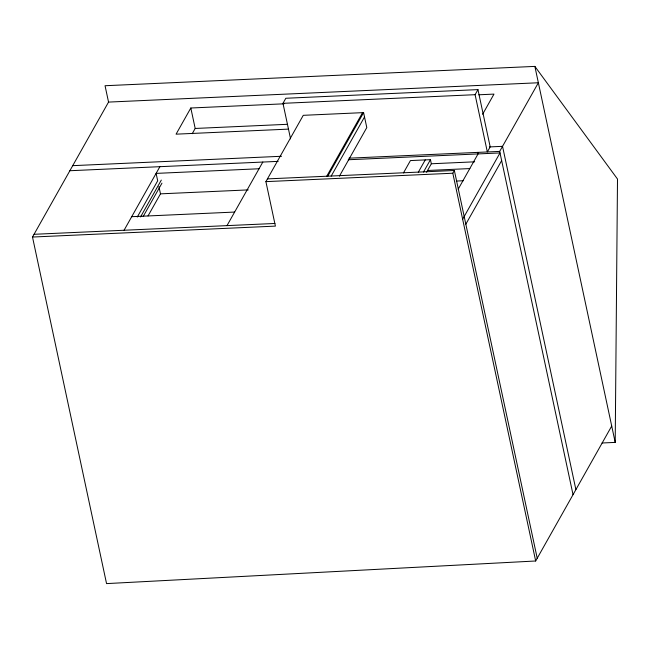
<?xml version="1.0" encoding="UTF-8"?>
<svg xmlns="http://www.w3.org/2000/svg" width="650" height="650" viewBox="0 0 650 650"><rect width="100%" height="100%" fill="white"/><g stroke="black" fill="none" stroke-linecap="round" stroke-linejoin="round"><path stroke-width="0.97" d="M602.03 442.991L615.209 442.398L617.5 179.043L534.869 66.397L105.048 85.727L108.542 102.091L32.5 237.039L106.551 583.602L535.673 560.991L611.715 426.034M284.026 103.813L190.816 108.006L176.069 134.168L288.527 129.114M124.069 230.254L159.892 166.676M137.28 217.035L157.69 180.806L156.106 173.396L259.033 168.764M140.546 216.938L161.306 180.091M143.179 216.491L161.964 183.154M192.237 133.689L195.187 128.456L190.816 108.006M148.029 215.93L160.477 193.846L158.933 186.591M290.566 138.873L282.969 103.334L285.829 98.264L477.953 89.619L490.189 146.884L487.337 151.954L475.101 94.689L477.953 89.619M226.996 225.623L262.819 162.053M32.5 237.039L275.405 226.119L265.899 181.634L303.266 115.326L363.594 112.612L366.795 127.587L339.43 176.15M326.731 176.231L362.554 112.653M327.771 176.183L363.594 112.612M331.191 176.109L364.528 116.959M403.455 172.941L410.426 160.574L430.462 159.673L431.332 163.768L426.562 172.226M418.283 172.266L425.246 159.908M423.491 172.039L430.462 159.673M482.625 114.27L493.984 94.104L478.831 94.786M535.673 560.991L452.814 173.225L454.358 170.487L267.442 178.896M458.152 189.239L478.059 153.92L477.726 152.384M573.04 494.683L499.688 151.401L538.363 82.761L108.542 102.091M462.646 219.245L500.012 152.937L348.27 159.754M465.831 224.177L501.654 160.599M282.969 103.334L475.101 94.689M195.187 128.456L287.381 124.304M72.719 165.661L281.548 156.268M489.361 146.924L502.539 146.331L575.892 489.613M69.867 170.731L278.168 161.362M348.952 158.178L499.688 151.401M431.332 163.768L474.654 161.817M427.554 170.479L469.869 168.577M265.899 181.634L452.814 173.225M160.477 193.846L248.268 189.898M456.259 181.058L463.312 180.741M131.714 216.686L234.642 212.062M34.044 234.301L274.95 223.47M534.869 66.397L615.209 442.398M454.358 170.487L537.217 558.253"/></g></svg>
